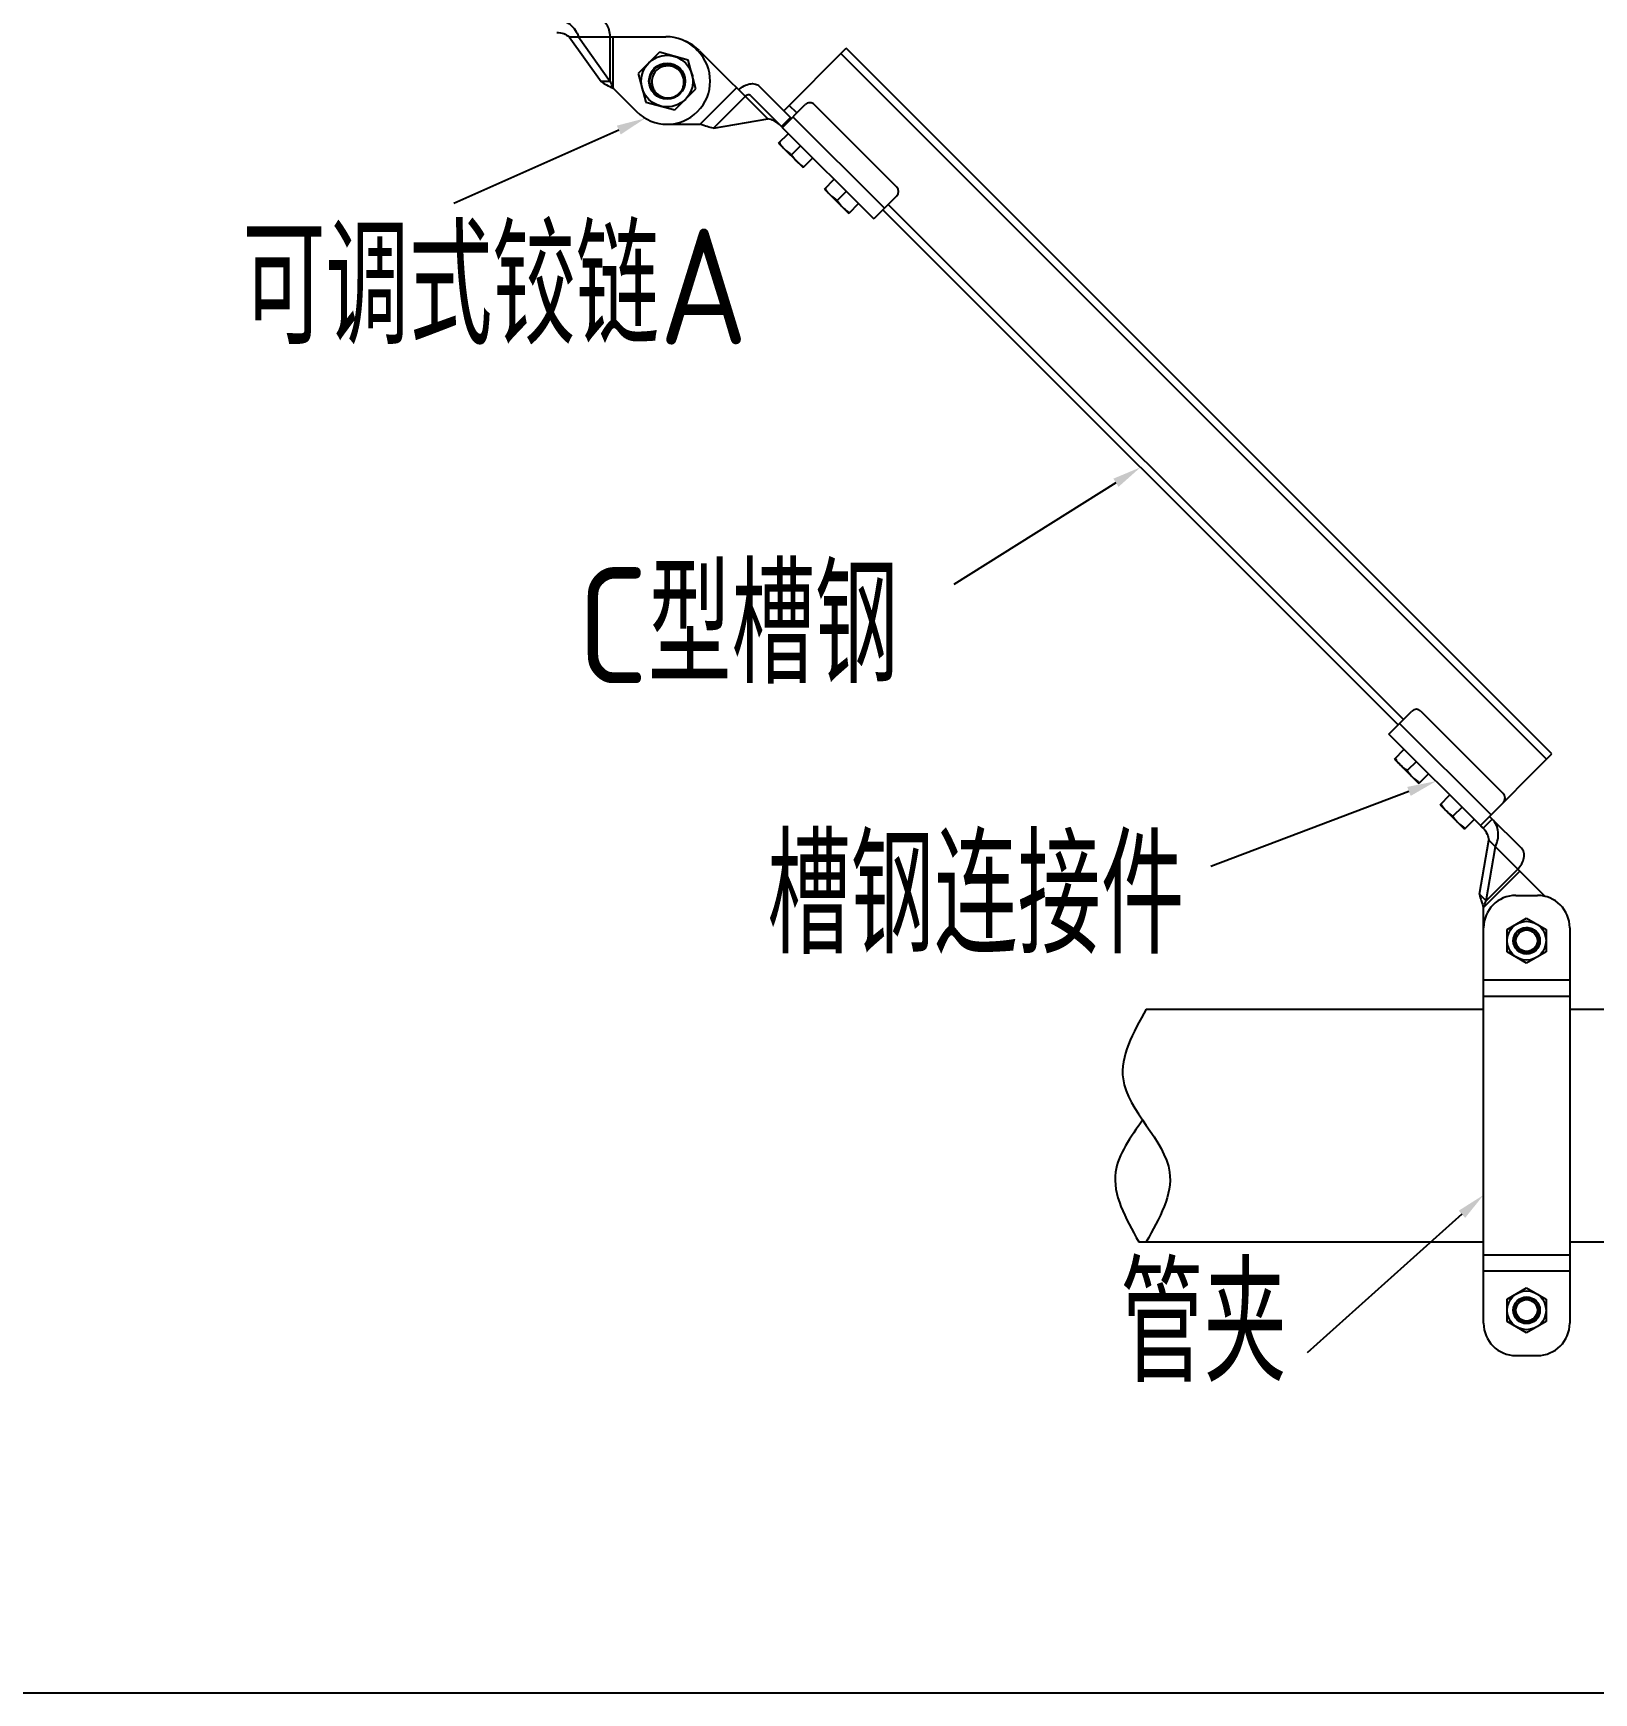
# Model space of a CAD drawing. Extents: x -427546 to -314919, y 698702 to 968782.
# Drawn here: x -412299 to -406910, y 907156 to 912887 of the extents above; entities that cross this region are included whole.
import ezdxf

# ---------------------------------------------------------------- set-up
doc = ezdxf.new("R2010")
doc.units = 0
doc.header["$LTSCALE"] = 1000
doc.header["$MEASUREMENT"] = 0
doc.linetypes.add('CONTINOUS', pattern=[0])
doc.layers.get('0').update_dxf_attribs({"linetype": 'CONTINUOUS'})
doc.layers.add('H-喷淋图块', color=153, linetype='CONTINOUS')
doc.styles.get("Standard").update_dxf_attribs({"font": 'GBENOR', "bigfont": 'GBCBIG'})

msp = doc.modelspace()

# ---------------------------------------------------------------- linework, layer by layer
at = {"linetype": 'CONTINUOUS'}
for p, q in [((-410448.2, 912875.1), (-410338.6, 912720.1)), ((-410448.2, 912875.1), (-410115, 912875.1)), ((-410416.6, 912875.1), (-410307, 912720.1)), ((-410307, 912720.1), (-410307, 912875.1)), ((-410296.5, 912697.2), (-410296.5, 912875.1)), ((-410005.2, 912826.9), (-410009.8, 912831.5)), ((-409998.7, 912826.9), (-409763.1, 912591.3)), ((-409707.3, 912619.7), (-409491.5, 912835.4)), ((-407054.7, 910398.6), (-409491.5, 912835.4)), ((-410137.1, 912821.3), (-410210, 912748.4)), ((-410037.5, 912794.6), (-410137.1, 912821.3)), ((-410111.9, 912774.1), (-410112, 912774.1)), ((-410110.2, 912774.1), (-410110.1, 912774.1)), ((-410010.8, 912695), (-410037.5, 912794.6)), ((-407073.2, 910380.2), (-409510, 912817)), ((-410307, 912720.1), (-410338.6, 912720.1)), ((-410210, 912748.4), (-410183.3, 912648.8)), ((-410296.5, 912697.2), (-410215.7, 912616.4)), ((-410083.7, 912622.1), (-410010.8, 912695)), ((-409870.4, 912698.6), (-409996.2, 912572.8)), ((-409950.2, 912559.2), (-409840.6, 912668.8)), ((-409822.7, 912671.9), (-409713.5, 912562.8)), ((-409791.1, 912703.5), (-409681.9, 912594.3)), ((-410183.3, 912648.8), (-410083.7, 912622.1)), ((-409684.1, 912596.5), (-409715.6, 912564.9)), ((-409712.3, 912562.1), (-409633.6, 912640.7)), ((-409662.6, 912611.8), (-409688.9, 912638.1)), ((-409360, 912282.9), (-409675.7, 912598.6)), ((-409317.9, 912356.6), (-409602, 912640.7)), ((-410110.4, 912572.8), (-409996.2, 912572.8)), ((-409950.2, 912559.2), (-409763.1, 912591.3)), ((-409725.2, 912507.1), (-409691.5, 912540.8)), ((-409712.5, 912561.8), (-409396.8, 912246.1)), ((-409725.2, 912507.1), (-409641, 912422.9)), ((-409649.4, 912498.7), (-409680.7, 912467.4)), ((-409607.3, 912456.6), (-409641, 912422.9)), ((-409567.3, 912349.2), (-409533.6, 912382.9)), ((-409567.3, 912349.2), (-409483.1, 912265)), ((-409491.5, 912340.8), (-409522.9, 912309.5)), ((-409317.9, 912325), (-409396.8, 912246.1)), ((-409449.5, 912298.7), (-409483.1, 912265)), ((-407586.2, 910498.6), (-409365.3, 912277.7)), ((-407567.8, 910517), (-409346.8, 912296.1)), ((-407617.8, 910467), (-407538.8, 910546)), ((-407507.3, 910546), (-407223.1, 910261.8)), ((-407580.9, 910503.9), (-407265.2, 910188.2)), ((-407292.3, 910141.6), (-407617.8, 910467)), ((-407598.8, 910380.7), (-407565.2, 910414.4)), ((-407598.8, 910380.7), (-407514.6, 910296.5)), ((-407523.1, 910372.3), (-407554.4, 910341)), ((-407300.5, 910152.8), (-407054.7, 910398.6)), ((-407481, 910330.2), (-407514.6, 910296.5)), ((-407441, 910222.9), (-407407.3, 910256.6)), ((-407441, 910222.9), (-407356.8, 910138.7)), ((-407365.2, 910214.5), (-407396.5, 910183.2)), ((-407323.1, 910172.4), (-407356.8, 910138.7)), ((-407292.3, 910141.6), (-407260.7, 910173.1)), ((-407270.5, 910182.9), (-407160.4, 910072.8)), ((-407304.6, 909913.6), (-407272.5, 910100.7)), ((-407282.3, 909891.3), (-407250.2, 910078.4)), ((-407272.5, 910100.7), (-407077.7, 909905.9)), ((-407291, 909867.7), (-407165.3, 909993.5)), ((-407172.7, 910000.9), (-407282.3, 909891.3)), ((-407304.6, 909913.6), (-407282.3, 909891.3)), ((-407179.4, 909909.7), (-407105, 909909.7)), ((-407291, 908432.6), (-407291, 909867.7)), ((-407209.2, 909792.1), (-407142.2, 909830.8)), ((-407209.2, 909714.8), (-407209.2, 909792.1)), ((-407156, 909795.8), (-407156.2, 909795.8)), ((-407142.2, 909830.8), (-407075.2, 909792.1)), ((-407075.2, 909792.1), (-407075.2, 909714.8)), ((-406993.4, 909798.1), (-406993.4, 908432.6)), ((-407119.9, 909783.7), (-407120, 909783.8)), ((-407107.2, 909782.8), (-407107.2, 909782.7)), ((-407107.2, 909782.7), (-407107.1, 909782.7)), ((-407096.6, 909750.3), (-407096.7, 909750.2)), ((-407096.6, 909750.3), (-407096.7, 909750.2)), ((-407096.7, 909749.5), (-407096.7, 909749.5)), ((-407096.7, 909749.3), (-407096.7, 909749.3)), ((-407142.2, 909676.1), (-407209.2, 909714.8)), ((-407075.2, 909714.8), (-407142.2, 909676.1)), ((-407110.8, 909721.6), (-407110.9, 909721.6)), ((-407110.9, 909721.6), (-407110.9, 909721.5)), ((-407110.9, 909721.5), (-407110.9, 909721.5)), ((-407110.9, 909721.5), (-407110.9, 909721.5)), ((-407110.5, 909721.9), (-407110.6, 909721.8)), ((-407110.6, 909721.8), (-407110.6, 909721.8)), ((-407110.6, 909721.8), (-407110.6, 909721.8)), ((-407110.6, 909721.8), (-407110.6, 909721.8)), ((-407110.5, 909721.9), (-407110.5, 909721.9)), ((-407110.5, 909721.9), (-407110.5, 909721.9)), ((-407110.1, 909722.3), (-407110.2, 909722.2)), ((-407110.2, 909722.2), (-407110.2, 909722.2)), ((-407110.2, 909722.2), (-407110.2, 909722.1)), ((-407291, 909617.8), (-406993.4, 909617.8)), ((-407291, 909561.9), (-406993.4, 909561.9)), ((-408455.6, 909517.2), (-407291, 909517.2)), ((-406993.4, 909517.2), (-406398, 909517.2)), ((-408481.5, 908713.5), (-407291, 908713.5)), ((-406993.4, 908713.5), (-406416.6, 908713.5)), ((-407291, 908668.7), (-406993.4, 908668.7)), ((-407291, 908612.9), (-406993.4, 908612.9)), ((-407209.2, 908515.9), (-407142.2, 908554.5)), ((-407142.2, 908554.5), (-407075.2, 908515.9)), ((-407209.2, 908438.6), (-407209.2, 908515.9)), ((-407156, 908519.6), (-407156.2, 908519.6)), ((-407119.9, 908507.5), (-407120, 908507.5)), ((-407107.2, 908506.6), (-407107.2, 908506.5)), ((-407107.2, 908506.5), (-407107.1, 908506.4)), ((-407096.6, 908474.1), (-407096.7, 908474)), ((-407096.6, 908474.1), (-407096.7, 908474)), ((-407096.7, 908473.3), (-407096.7, 908473.2)), ((-407096.7, 908473.1), (-407096.7, 908473.1)), ((-407075.2, 908515.9), (-407075.2, 908438.6)), ((-407142.2, 908399.9), (-407209.2, 908438.6)), ((-407075.2, 908438.6), (-407142.2, 908399.9)), ((-407110.8, 908445.4), (-407110.9, 908445.3)), ((-407110.9, 908445.3), (-407110.9, 908445.3)), ((-407110.9, 908445.3), (-407110.9, 908445.3)), ((-407110.9, 908445.3), (-407110.9, 908445.3)), ((-407110.5, 908445.6), (-407110.6, 908445.6)), ((-407110.6, 908445.6), (-407110.6, 908445.6)), ((-407110.6, 908445.6), (-407110.6, 908445.6)), ((-407110.6, 908445.6), (-407110.6, 908445.5)), ((-407110.5, 908445.7), (-407110.5, 908445.7)), ((-407110.5, 908445.7), (-407110.5, 908445.6)), ((-407110.1, 908446.1), (-407110.2, 908446)), ((-407110.2, 908446), (-407110.2, 908446)), ((-407110.2, 908446), (-407110.2, 908445.9)), ((-407179.4, 908320.9), (-407105, 908320.9))]:
    msp.add_line(p, q, dxfattribs=at)
for points in [[(-410277.3, 912552.7), (-410847.3, 912299)], [(-408560.4, 911334.9), (-409119.7, 910983.4)], [(-407548.6, 910268.9), (-408233.3, 910010.1)], [(-407365.6, 908808.8), (-407900.6, 908330.8)]]:
    msp.add_lwpolyline(points)
for centre, radius in [((-410110.4, 912721.7), 89.3), ((-410110.4, 912721.7), 62.6), ((-410110.4, 912721.7), 59.5), ((-407142.2, 909753.4), 67), ((-407142.2, 909753.4), 46), ((-407142.2, 909753.4), 37.2), ((-407142.2, 908477.2), 67), ((-407142.2, 908477.2), 46), ((-407142.2, 908477.2), 37.2)]:
    msp.add_circle(centre, radius, dxfattribs=at)
for centre, radius, start, end in [((-410110.4, 912721.7), 148.8, 224.99999, 44.99999), ((-410115, 912726.3), 148.8, 44.99999, 90), ((-410103.9, 912721.7), 148.8, 44.99999, 67.63031), ((-410110.4, 912721.7), 52.5, 101.48488, 165.44482), ((-410110.5, 912721.8), 52.4, 101.10333, 101.48341), ((-410110.4, 912721.6), 52.5, 95.59662, 101.09946), ((-410110.4, 912721.6), 52.5, 92.60725, 95.59802), ((-410110.4, 912721.8), 52.3, 91.69418, 92.60616), ((-410110.4, 912721.9), 52.2, 91.37381, 91.69398), ((-410106.9, 912722.2), 52.2, 94.99489, 95.50792), ((-410110.4, 912721.8), 52.3, 89.75295, 91.37328), ((-410110.4, 912721.7), 52.5, 88.71875, 89.6641), ((-410110.4, 912721.6), 52.6, 87.15432, 88.71864), ((-410110.3, 912721.7), 52.6, 175.15789, 177.69509), ((-410110.3, 912721.7), 52.6, 177.70338, 178.51134), ((-410110.4, 912721.7), 52.5, 177.69504, 178.78974), ((-410110.4, 912721.7), 52.5, 178.51134, 179.23308), ((-410110.5, 912721.7), 52.4, 178.78884, 181.69255), ((-410110.6, 912721.7), 52.3, 179.23213, 181.69271), ((-410110.5, 912721.7), 52.4, 172.14543, 175.15819), ((-410110.4, 912721.7), 52.5, 168.67355, 172.14336), ((-410110.4, 912721.7), 52.5, 165.44581, 168.67361), ((-410111.3, 912718.2), 59.2, 342.31447, 343.94711), ((-409617.8, 912625), 22.3, 44.99999, 135.00001), ((-409333.7, 912340.8), 22.3, 315.00001, 44.99999), ((-407523.1, 910530.2), 22.3, 44.99999, 135.00001), ((-407238.9, 910246), 22.3, 315.00001, 44.99999), ((-407179.4, 909798.1), 111.6, 90, 180), ((-407105, 909798.1), 111.6, 0, 90), ((-407142.2, 909753.4), 44.6, 108.09219, 105.53041), ((-407142.2, 909753.4), 37.6, 53.78971, 143.12823), ((-407141, 909754), 44.5, 107.2173, 109.79104), ((-407142.4, 909753.6), 37.3, 142.82748, 143.12823), ((-407142.3, 909753.5), 37.5, 140.32827, 142.82604), ((-407142.2, 909753.4), 37.6, 139.12725, 140.32926), ((-407142.1, 909753.4), 37.7, 138.70846, 139.12739), ((-407142.1, 909753.6), 37.4, 52.51704, 53.7893), ((-407141, 909752.9), 37.4, 55.33717, 55.6772), ((-407141.1, 909752.8), 37.5, 54.12281, 55.33679), ((-407142.2, 909753.5), 37.5, 51.2461, 52.51708), ((-407141.2, 909752.6), 37.6, 52.00229, 54.1222), ((-407142.2, 909753.4), 37.6, 50.58107, 51.24632), ((-407141.2, 909752.5), 37.8, 50.43149, 52.00278), ((-407141.3, 909752.5), 37.8, 50.04003, 50.43171), ((-407141.3, 909752.5), 37.8, 49.19897, 50.04002), ((-407144.9, 909757.5), 45.3, 32.67364, 34.93176), ((-407142.2, 909753.4), 45.7, 356.06244, 41.06245), ((-407142.1, 909753.5), 45.5, 39.98819, 41.0622), ((-407142.2, 909753.4), 45.6, 38.79662, 39.79988), ((-407141.7, 909754.7), 45.2, 320.06817, 352.31476), ((-407144.6, 909757.7), 44.9, 23.90689, 32.68143), ((-407144.2, 909757.9), 44.4, 23.32966, 23.88612), ((-407142, 909754.7), 45.6, 353.08803, 353.36074), ((-407142.1, 909753.4), 45.6, 354.42131, 354.78418), ((-407142, 909754.7), 45.6, 352.26728, 353.08798), ((-407142.1, 909753.4), 45.5, 354.83537, 355.92), ((-407141.9, 909754.7), 45.5, 353.40007, 354.29096), ((-407141.2, 909754.3), 44.7, 312.88161, 313.20479), ((-407141.3, 909754.4), 44.7, 313.52426, 313.92612), ((-407141.3, 909754.4), 44.8, 314.16129, 318.95628), ((-407141.3, 909754.4), 44.8, 318.95681, 320.02344), ((-407142.2, 908477.2), 44.6, 108.09219, 105.53041), ((-407142.2, 908477.2), 37.6, 53.78971, 143.12823), ((-407142.4, 908477.4), 37.3, 142.82748, 143.12823), ((-407142.3, 908477.3), 37.5, 140.32827, 142.82604), ((-407142.2, 908477.2), 37.6, 139.12725, 140.32926), ((-407142.1, 908477.2), 37.7, 138.70846, 139.12739), ((-407141, 908477.7), 44.5, 107.2173, 109.79104), ((-407142.1, 908477.4), 37.4, 52.51704, 53.7893), ((-407141, 908476.6), 37.4, 55.33717, 55.6772), ((-407141.1, 908476.6), 37.5, 54.12281, 55.33679), ((-407142.2, 908477.3), 37.5, 51.2461, 52.51708), ((-407141.2, 908476.4), 37.6, 52.00229, 54.1222), ((-407142.2, 908477.2), 37.6, 50.58107, 51.24632), ((-407141.2, 908476.3), 37.8, 50.43149, 52.00278), ((-407141.3, 908476.3), 37.8, 50.04003, 50.43171), ((-407141.3, 908476.3), 37.8, 49.19897, 50.04002), ((-407144.9, 908481.3), 45.3, 32.67364, 34.93176), ((-407142.2, 908477.2), 45.7, 356.06244, 41.06245), ((-407142.1, 908477.3), 45.5, 39.98819, 41.0622), ((-407142.2, 908477.2), 45.6, 38.79662, 39.79988), ((-407141.7, 908478.4), 45.2, 320.06817, 352.31476), ((-407144.6, 908481.5), 44.9, 23.90689, 32.68143), ((-407144.2, 908481.7), 44.4, 23.32966, 23.88612), ((-407142, 908478.5), 45.6, 353.08803, 353.36074), ((-407142.1, 908477.2), 45.6, 354.42131, 354.78418), ((-407142, 908478.5), 45.6, 352.26728, 353.08798), ((-407142.1, 908477.2), 45.5, 354.83537, 355.92), ((-407141.9, 908478.5), 45.5, 353.40007, 354.29096), ((-407179.4, 908432.6), 111.6, 180, 270), ((-407141.2, 908478.1), 44.7, 312.88161, 313.20479), ((-407141.3, 908478.1), 44.7, 313.52426, 313.92612), ((-407141.3, 908478.2), 44.8, 314.16129, 318.95628), ((-407141.3, 908478.2), 44.8, 318.95681, 320.02344), ((-407105, 908432.6), 111.6, 270, 0)]:
    msp.add_arc(centre, radius, start, end, dxfattribs=at)
for points, knots in [([(-410491, 912934.6), (-410482.8, 912934.6), (-410466, 912931.4), (-410444.1, 912918.1), (-410427, 912898.6), (-410419.4, 912883.1), (-410416.6, 912875.1)], [0, 0, 0, 0, 0.243233, 0.493078, 0.748723, 1, 1, 1, 1]), ([(-410491, 912890), (-410483, 912890), (-410467.6, 912887), (-410454.1, 912879.4), (-410448.2, 912875.1)], [0, 0, 0, 0, 0.522516, 1, 1, 1, 1]), ([(-410307, 912875.1), (-410307, 912882.8), (-410309, 912897.7), (-410317.8, 912917.1), (-410331.5, 912931), (-410343.5, 912934.6), (-410349.1, 912934.6)], [0, 0, 0, 0, 0.287969, 0.555344, 0.790533, 1, 1, 1, 1]), ([(-410054.4, 912701.8), (-410051.9, 912710.4), (-410050.9, 912729), (-410060.4, 912750.3), (-410073.1, 912763.1), (-410084.8, 912770.2), (-410097.8, 912774.2), (-410106.9, 912774.6), (-410111.4, 912774.2)], [0, 0, 0, 0, 0.249273, 0.49841, 0.623846, 0.749245, 0.874621, 1, 1, 1, 1]), ([(-410338.6, 912720.1), (-410332.4, 912715.8), (-410318.4, 912708), (-410304.1, 912701), (-410296.5, 912697.2)], [0, 0, 0, 0, 0.468219, 1, 1, 1, 1]), ([(-410307, 912720.1), (-410306.3, 912718.2), (-410303.2, 912710.4), (-410299.4, 912702.9), (-410296.5, 912697.2)], [0, 0, 0, 0, 0.244001, 1, 1, 1, 1]), ([(-410162.9, 912720.1), (-410163.1, 912715.6), (-410162.2, 912706.3), (-410157.4, 912693.3), (-410149.6, 912681.9), (-410135.7, 912669.8), (-410113.5, 912661.7), (-410094.8, 912664.1), (-410086.2, 912667.3)], [0, 0, 0, 0, 0.125414, 0.250833, 0.376265, 0.501706, 0.750785, 1, 1, 1, 1]), ([(-409863, 912691.2), (-409857.5, 912696.6), (-409845.6, 912705.7), (-409825.6, 912713.3), (-409806.1, 912713.4), (-409795, 912707.4), (-409791.1, 912703.5)], [0, 0, 0, 0, 0.287971, 0.555344, 0.790532, 1, 1, 1, 1]), ([(-409822.7, 912671.9), (-409823.7, 912672.9), (-409826.4, 912674.4), (-409831.3, 912674.4), (-409836.3, 912672.5), (-409839.3, 912670.2), (-409840.6, 912668.8)], [0, 0, 0, 0, 0.209498, 0.444667, 0.711989, 1, 1, 1, 1]), ([(-409950.2, 912559.2), (-409957.6, 912560.6), (-409973, 912564.9), (-409988.1, 912570.1), (-409996.2, 912572.8)], [0, 0, 0, 0, 0.468219, 1, 1, 1, 1]), ([(-409722.3, 912571.6), (-409728, 912577.2), (-409741, 912586.1), (-409755.9, 912590.2), (-409763.1, 912591.3)], [0, 0, 0, 0, 0.522516, 1, 1, 1, 1]), ([(-409712.3, 912562.1), (-409712.3, 912562), (-409712.9, 912561.9), (-409713.2, 912562.5), (-409713.5, 912562.8)], [0, 0, 0, 0, 0.126775, 1, 1, 1, 1]), ([(-409722.8, 912509.5), (-409721.4, 912507.4), (-409715.8, 912499.1), (-409709.4, 912491.3), (-409704.1, 912486)], [0, 0, 0, 0, 0.250789, 1, 1, 1, 1]), ([(-409704.1, 912486), (-409698.8, 912480.7), (-409691.1, 912474.3), (-409682.8, 912468.7), (-409680.7, 912467.4)], [0, 0, 0, 0, 0.749211, 1, 1, 1, 1]), ([(-409680.7, 912467.4), (-409679.3, 912465.3), (-409673.7, 912457), (-409667.3, 912449.2), (-409662, 912443.9)], [0, 0, 0, 0, 0.250789, 1, 1, 1, 1]), ([(-409662, 912443.9), (-409656.7, 912438.7), (-409649, 912432.3), (-409640.7, 912426.6), (-409638.6, 912425.3)], [0, 0, 0, 0, 0.749211, 1, 1, 1, 1]), ([(-409564.9, 912351.6), (-409563.6, 912349.5), (-409558, 912341.2), (-409551.6, 912333.5), (-409546.3, 912328.2)], [0, 0, 0, 0, 0.250789, 1, 1, 1, 1]), ([(-409546.3, 912328.2), (-409541, 912322.9), (-409533.2, 912316.5), (-409525, 912310.9), (-409522.9, 912309.5)], [0, 0, 0, 0, 0.749211, 1, 1, 1, 1]), ([(-409522.9, 912309.5), (-409521.5, 912307.4), (-409515.9, 912299.1), (-409509.5, 912291.4), (-409504.2, 912286.1)], [0, 0, 0, 0, 0.250789, 1, 1, 1, 1]), ([(-409504.2, 912286.1), (-409498.9, 912280.8), (-409491.1, 912274.4), (-409482.9, 912268.8), (-409480.8, 912267.4)], [0, 0, 0, 0, 0.749211, 1, 1, 1, 1]), ([(-407596.5, 910383.1), (-407595.1, 910381), (-407589.5, 910372.7), (-407583.1, 910365), (-407577.8, 910359.7)], [0, 0, 0, 0, 0.250789, 1, 1, 1, 1]), ([(-407577.8, 910359.7), (-407572.5, 910354.4), (-407564.7, 910348), (-407556.5, 910342.4), (-407554.4, 910341)], [0, 0, 0, 0, 0.749211, 1, 1, 1, 1]), ([(-407554.4, 910341), (-407553, 910338.9), (-407547.4, 910330.7), (-407541, 910322.9), (-407535.7, 910317.6)], [0, 0, 0, 0, 0.250789, 1, 1, 1, 1]), ([(-407535.7, 910317.6), (-407530.4, 910312.3), (-407522.6, 910305.9), (-407514.4, 910300.3), (-407512.3, 910298.9)], [0, 0, 0, 0, 0.749211, 1, 1, 1, 1]), ([(-407438.6, 910225.3), (-407437.2, 910223.2), (-407431.6, 910214.9), (-407425.2, 910207.1), (-407419.9, 910201.8)], [0, 0, 0, 0, 0.250789, 1, 1, 1, 1]), ([(-407419.9, 910201.8), (-407414.6, 910196.5), (-407406.9, 910190.1), (-407398.6, 910184.5), (-407396.5, 910183.2)], [0, 0, 0, 0, 0.749211, 1, 1, 1, 1]), ([(-407396.5, 910183.2), (-407395.1, 910181.1), (-407389.5, 910172.8), (-407383.1, 910165), (-407377.8, 910159.7)], [0, 0, 0, 0, 0.250789, 1, 1, 1, 1]), ([(-407377.8, 910159.7), (-407372.5, 910154.4), (-407364.8, 910148), (-407356.5, 910142.4), (-407354.4, 910141.1)], [0, 0, 0, 0, 0.749211, 1, 1, 1, 1]), ([(-407292.3, 910141.6), (-407293.6, 910142.8), (-407296, 910145.3), (-407298.9, 910148.2), (-407301.6, 910151.8), (-407300.5, 910152.8)], [0, 0, 0, 0, 0.378665, 0.693291, 1, 1, 1, 1]), ([(-407292.3, 910141.6), (-407286.6, 910135.9), (-407277.8, 910122.9), (-407273.7, 910108), (-407272.5, 910100.7)], [0, 0, 0, 0, 0.522516, 1, 1, 1, 1]), ([(-407250.2, 910078.4), (-407246.5, 910086), (-407240.9, 910102.4), (-407239.3, 910128.2), (-407245.3, 910153.2), (-407254.9, 910167.3), (-407260.7, 910173.1)], [0, 0, 0, 0, 0.251282, 0.506922, 0.756761, 1, 1, 1, 1]), ([(-407172.7, 910000.9), (-407167.3, 910006.3), (-407158.2, 910018.3), (-407150.6, 910038.3), (-407150.5, 910057.8), (-407156.4, 910068.8), (-407160.4, 910072.8)], [0, 0, 0, 0, 0.287971, 0.555344, 0.790532, 1, 1, 1, 1]), ([(-407304.6, 909913.6), (-407303.3, 909906.3), (-407299, 909890.8), (-407293.8, 909875.7), (-407291, 909867.7)], [0, 0, 0, 0, 0.468219, 1, 1, 1, 1]), ([(-407291, 909867.7), (-407290.4, 909869.7), (-407287.8, 909877.7), (-407285, 909885.6), (-407282.3, 909891.3)], [0, 0, 0, 0, 0.254643, 1, 1, 1, 1]), ([(-407156.2, 909795.8), (-407160.9, 909794.1), (-407169.8, 909789), (-407179.8, 909777.4), (-407185.2, 909763.1), (-407185.5, 909747.8), (-407180.4, 909733.3), (-407170.7, 909721.5), (-407157.3, 909713.9), (-407147.2, 909712.4), (-407142.2, 909712.6)], [0, 0, 0, 0, 0.125057, 0.250088, 0.37511, 0.500112, 0.62511, 0.750088, 0.875051, 1, 1, 1, 1]), ([(-407120.2, 909792.3), (-407123.9, 909793.9), (-407131.7, 909796), (-407143.9, 909795.9), (-407155.5, 909792.3), (-407162.3, 909787.7), (-407165.2, 909785)], [0, 0, 0, 0, 0.250246, 0.500331, 0.750262, 1, 1, 1, 1]), ([(-407142.2, 909712.6), (-407138.3, 909712.7), (-407130.5, 909714.1), (-407119.8, 909719.4), (-407111.2, 909727.6), (-407105.4, 909738), (-407102.8, 909749.6), (-407103.9, 909761.5), (-407108.5, 909772.5), (-407113.6, 909778.6), (-407116.6, 909781.1)], [0, 0, 0, 0, 0.125035, 0.250056, 0.37507, 0.500071, 0.625066, 0.75005, 0.875024, 1, 1, 1, 1]), ([(-408468.6, 909134.3), (-408508.7, 909075.1), (-408609.2, 908941.6), (-408527.3, 908795.2), (-408481.5, 908713.5)], [567.944908, 567.944908, 567.944908, 567.944908, 845.129587, 1195.193724, 1195.193724, 1195.193724, 1195.193724]), ([(-407156.2, 908519.6), (-407160.9, 908517.9), (-407169.8, 908512.8), (-407179.8, 908501.2), (-407185.2, 908486.9), (-407185.5, 908471.6), (-407180.4, 908457.1), (-407170.7, 908445.3), (-407157.3, 908437.7), (-407147.2, 908436.2), (-407142.2, 908436.3)], [0, 0, 0, 0, 0.125057, 0.250088, 0.37511, 0.500112, 0.62511, 0.750088, 0.875051, 1, 1, 1, 1]), ([(-407120.2, 908516.1), (-407123.9, 908517.7), (-407131.7, 908519.8), (-407143.9, 908519.7), (-407155.5, 908516.1), (-407162.3, 908511.5), (-407165.2, 908508.8)], [0, 0, 0, 0, 0.250246, 0.500331, 0.750262, 1, 1, 1, 1]), ([(-407142.2, 908436.3), (-407138.3, 908436.5), (-407130.5, 908437.9), (-407119.8, 908443.2), (-407111.2, 908451.4), (-407105.4, 908461.8), (-407102.8, 908473.4), (-407103.9, 908485.3), (-407108.5, 908496.3), (-407113.6, 908502.3), (-407116.6, 908504.9)], [0, 0, 0, 0, 0.125035, 0.250056, 0.37507, 0.500071, 0.625066, 0.75005, 0.875024, 1, 1, 1, 1])]:
    msp.add_open_spline(points, degree=3, knots=knots, dxfattribs=at)
for points in [[(-407165.2, 909785), (-407168, 909782.4), (-407170.4, 909779.3), (-407172.3, 909776)], [(-407165.2, 908508.8), (-407168, 908506.2), (-407170.4, 908503.1), (-407172.3, 908499.8)]]:
    msp.add_open_spline(points, degree=3, dxfattribs=at)
msp.add_spline([(-408455.6, 909517.2), (-408535.9, 909276.1), (-408375.2, 908954.6), (-408455.6, 908713.5)], degree=3, dxfattribs=at)
for points in [[(-410284, 912568), (-410185.9, 912593.4), (-410270.5, 912537.5)], [(-408569.3, 911349), (-408475.7, 911388.1), (-408551.5, 911320.8)], [(-407554.5, 910284.5), (-407455, 910304.3), (-407542.7, 910253.4)], [(-407376.7, 908821.2), (-407291, 908875.4), (-407354.5, 908796.3)]]:
    msp.add_solid(points)
at = {"layer": 'H-喷淋图块', "color": 134, "ltscale": 0.5}
msp.add_lwpolyline([(-421325.5, 907156.3), (-399345.5, 907156.3)], dxfattribs=at)

# ---------------------------------------------------------------- texts
for s, p in [('可调式铰链A', (-411577.8, 911812.7)), ('C型槽钢', (-410420.7, 910642.3)), ('槽钢连接件', (-409764.4, 909709)), ('管夹', (-408545.9, 908230.3))]:
    msp.add_text(s, height=400, rotation=360).set_placement(p)

doc.saveas('drawing.dxf')
